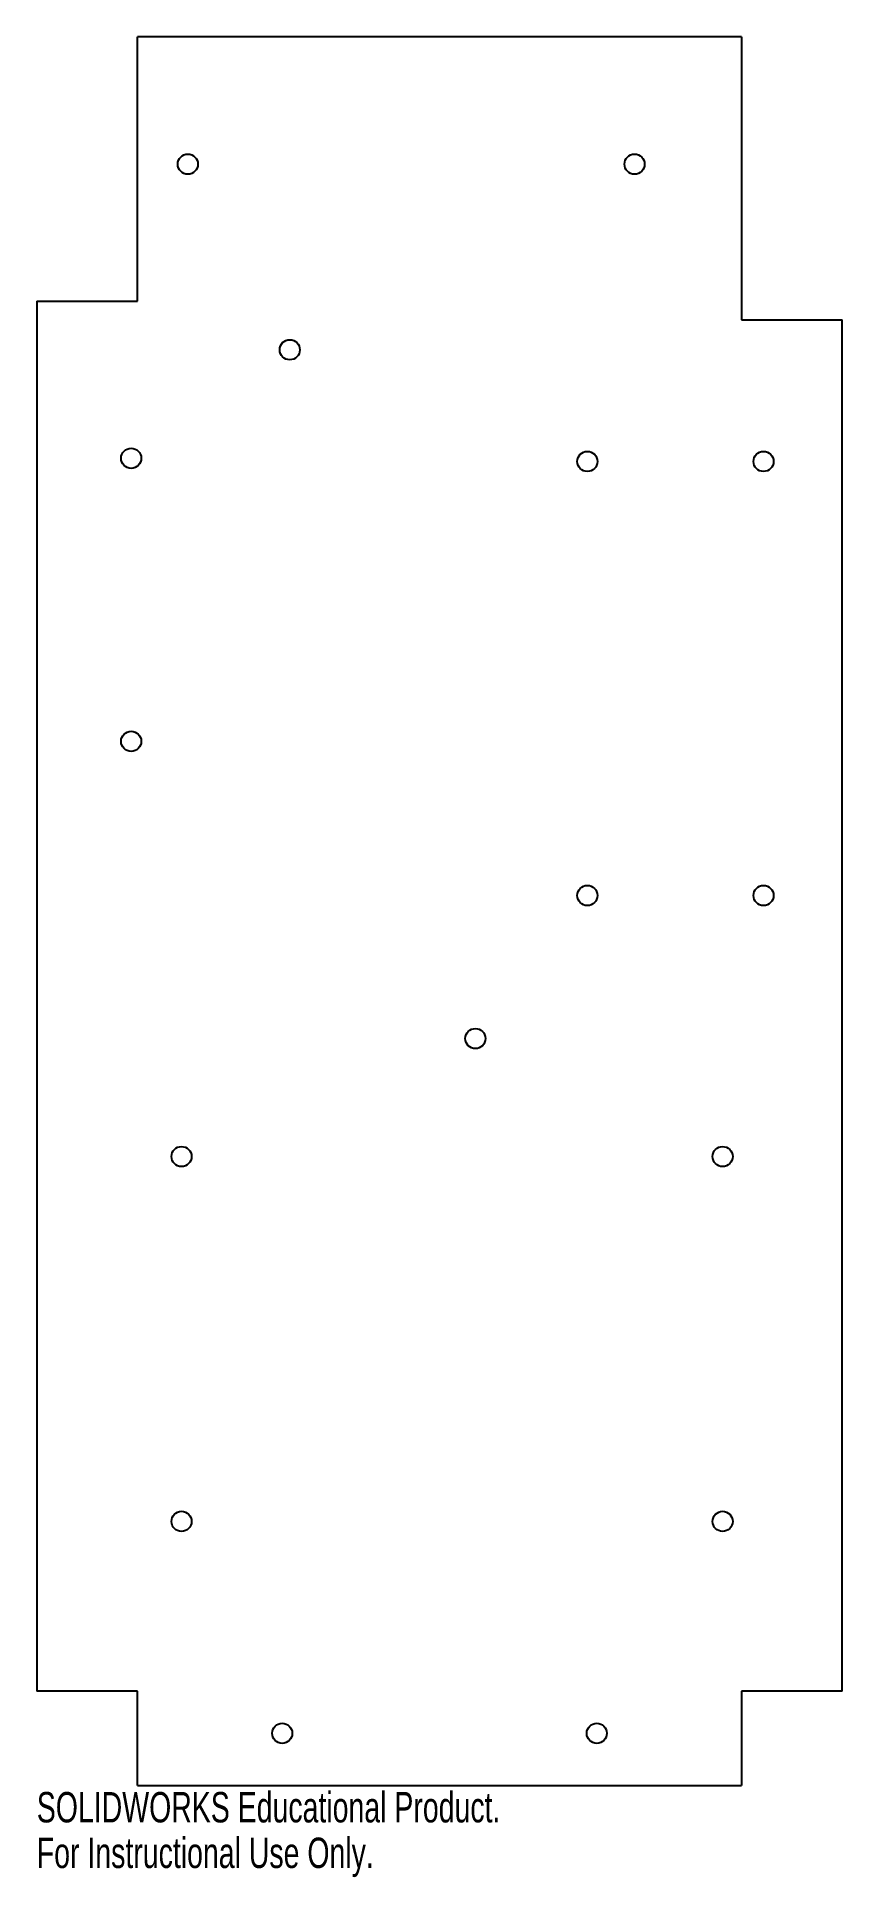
# Model space of a CAD drawing. Header units: millimetres. Extents: x 0 to 128, y -15 to 278.
import ezdxf

# ---------------------------------------------------------------- set-up
doc = ezdxf.new("R2010")
doc.units = ezdxf.units.MM
doc.styles.add('SLDTEXTSTYLE0', font='TXT', dxfattribs={"width": 0.7})

msp = doc.modelspace()

# ---------------------------------------------------------------- linework, layer by layer
at = {"color": 7, "linetype": 'Continuous', "lineweight": 25}
for p, q in [((16, 236), (16, 278)), ((112, 278), (16, 278)), ((112, 278), (112, 233)), ((0, 236), (16, 236)), ((0, 236), (0, 15)), ((112, 233), (128, 233)), ((128, 15), (128, 233)), ((16, 15), (0, 15)), ((16, 0), (16, 15)), ((128, 15), (112, 15)), ((112, 15), (112, 0)), ((16, 0), (112, 0))]:
    msp.add_line(p, q, dxfattribs=at)
for centre in [(24, 257.75), (95, 257.75), (40.2, 228.25), (15, 211), (87.5, 210.5), (115.5, 210.5), (15, 166), (87.5, 141.5), (115.5, 141.5), (69.7, 118.75), (23, 100), (109, 100), (23, 42), (109, 42), (39, 8.31), (89, 8.31)]:
    msp.add_circle(centre, 1.6, dxfattribs=at)

# ---------------------------------------------------------------- texts
at = {"color": 7, "linetype": 'Continuous', "char_height": 4.8336, "attachment_point": 1, "style": 'SLDTEXTSTYLE0'}
for s, insert in [('SOLIDWORKS Educational Product.', (0, -1.02)), ('For Instructional Use Only.', (0, -8.27))]:
    msp.add_mtext(s, dxfattribs=dict(at, insert=insert))

doc.saveas('drawing.dxf')
